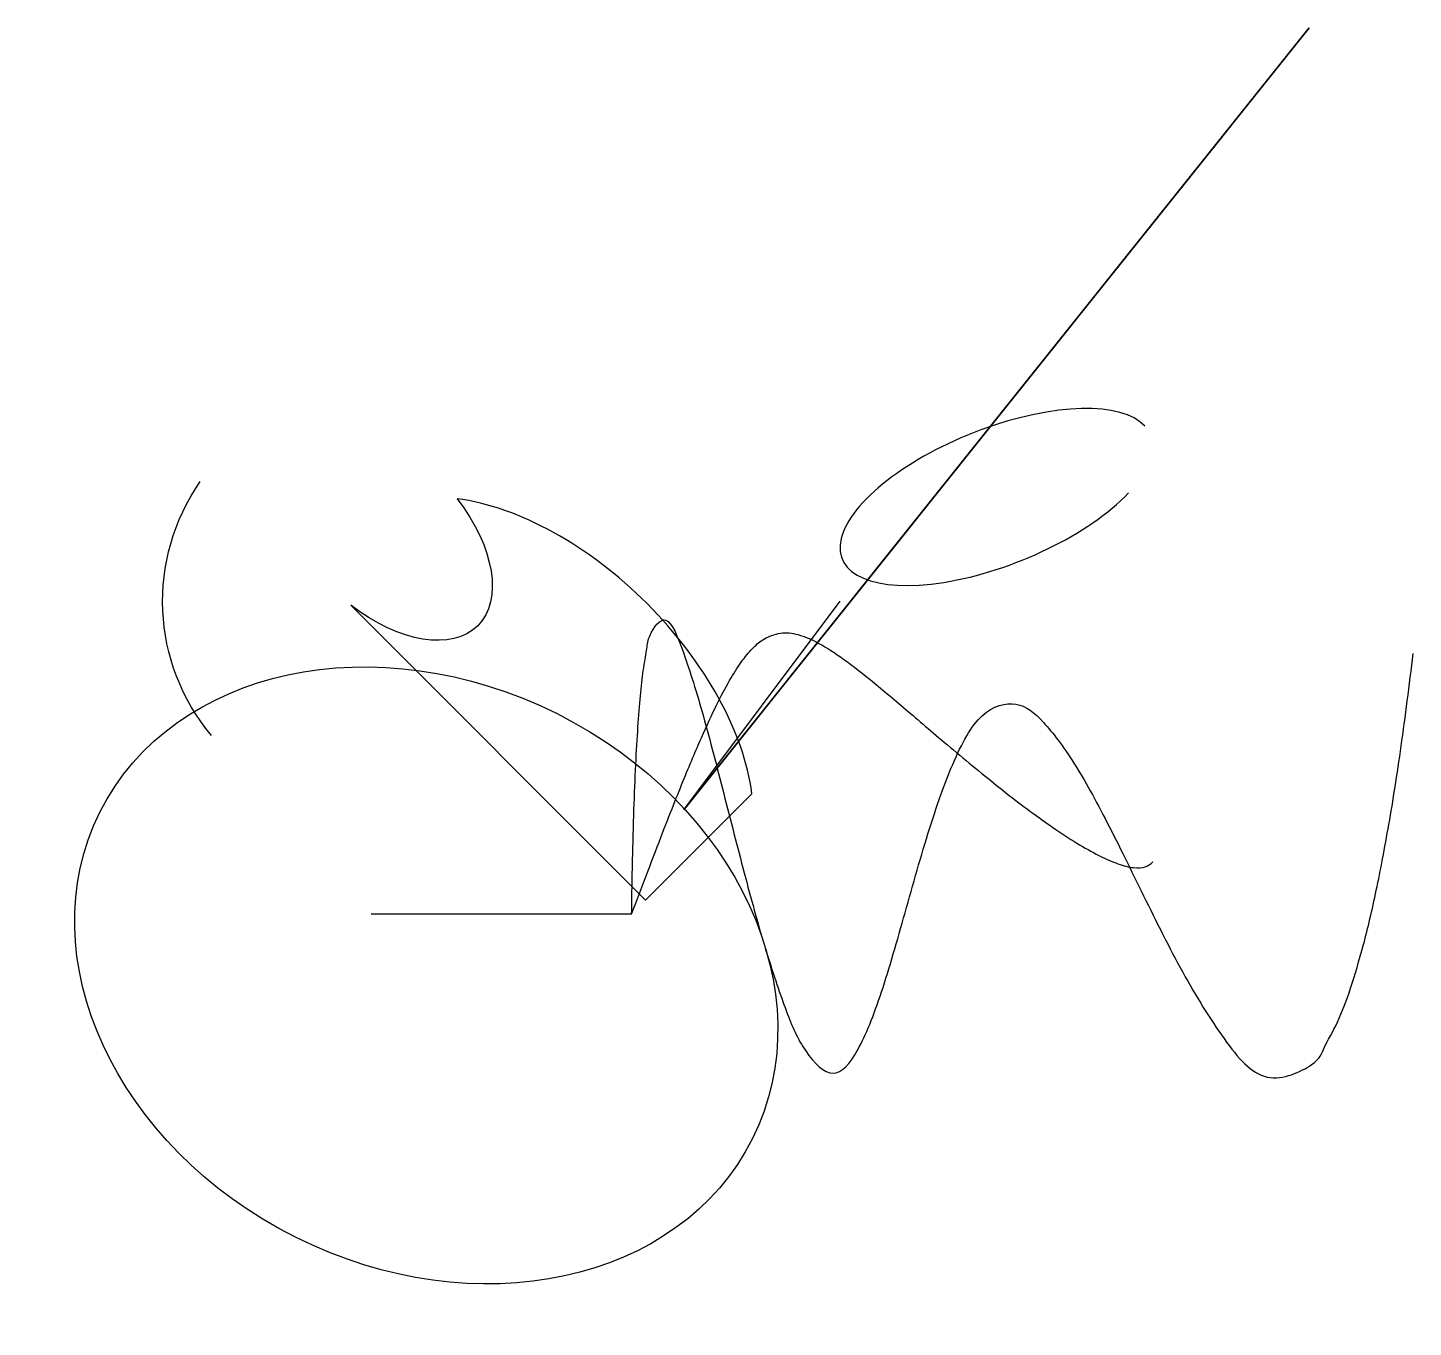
# Model space of a CAD drawing. Header units: millimetres. Extents: x -11.6 to 15, y -7.9 to 17.
import ezdxf

# ---------------------------------------------------------------- set-up
doc = ezdxf.new("R2010")
doc.units = ezdxf.units.MM

msp = doc.modelspace()

# ---------------------------------------------------------------- linework, layer by layer
at = {"extrusion": (1, 2, 3)}
msp.add_line((1, 2, 3), (4, 6, 8), dxfattribs=at)
at = {"extrusion": (0, 1, 0)}
msp.add_lwpolyline([(0, 0), (5, 0), (5, 5)], dxfattribs=at)
at = {"extrusion": (1, 1, 1), "elevation": 4}
msp.add_lwpolyline([(0, 0, 0.5), (8, 0, -0.8), (8, 5), (0, 5)], format="xyb", close=True, dxfattribs=at)
msp.add_polyline3d([(1, 2, 3), (5, 7, 11), (13, 17, 19)], close=True)
at = {"extrusion": (1, 2, 3)}
msp.add_circle((3, 5, 2), 7, dxfattribs=at)
at = {"extrusion": (0, 0, -1)}
msp.add_arc((5, 6, 2), 4, 320, 35, dxfattribs=at)
at = {"extrusion": (-2, 1, 2.5)}
msp.add_ellipse((7, 8, 9), major_axis=(3, 1, 2), ratio=0.4, start_param=0.3, end_param=5.7, dxfattribs=at)
msp.add_open_spline([(0, 0), (0.427, 31.805, -12.604), (8.173, -75.906, 65.027), (2.222, 78.403, -66.474), (10.311, -34.284, 26.329), (15, 5, 8)], degree=5)
msp.add_rational_spline([(0, 0), (3, 8, 2), (6, -4, 5), (10, 1, 3)], [1, 2, 0.3, 1], degree=3)

doc.saveas('drawing.dxf')
